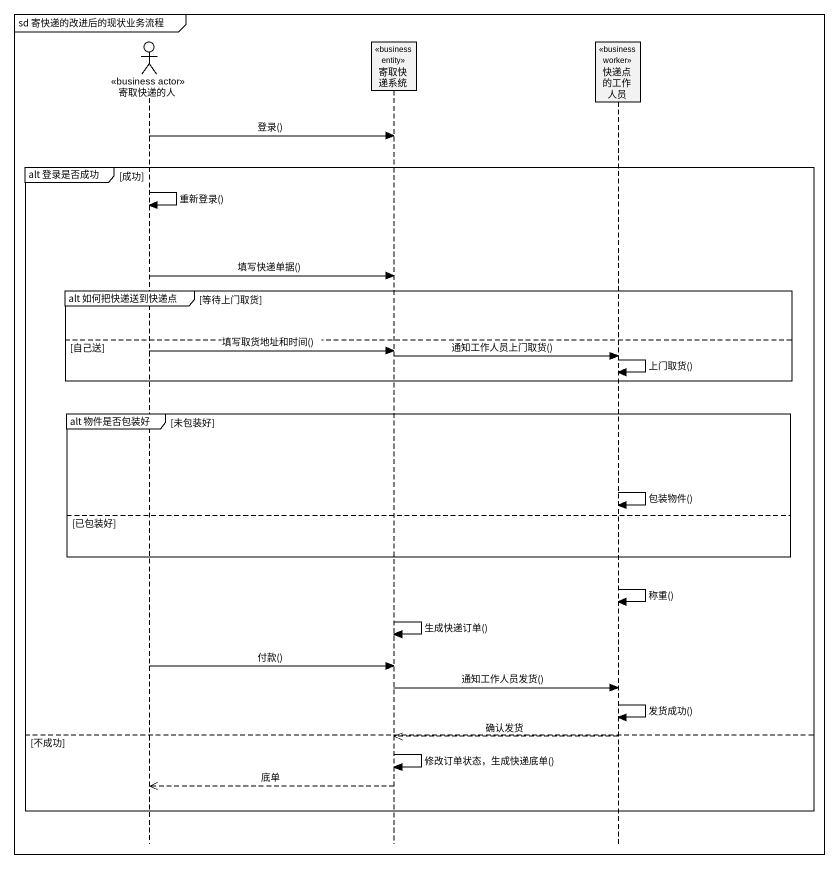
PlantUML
@startuml
mainframe sd 寄快递的改进后的现状业务流程
hide footbox
actor 寄取快递的人 <<business actor>>
participant 寄取快递系统 <<business entity>>
participant 快递点的工作人员 <<business worker>>

寄取快递的人 -> 寄取快递系统 : 登录()
group alt 登录是否成功 [成功]
  寄取快递的人 -> 寄取快递的人 : 重新登录()
  寄取快递的人 -> 寄取快递系统 : 填写快递单据()
  group alt 如何把快递送到快递点 [等待上门取货]
  else 自己送
    寄取快递的人 -> 寄取快递系统 : 填写取货地址和时间()
    寄取快递系统 -> 快递点的工作人员 : 通知工作人员上门取货()
    快递点的工作人员 -> 快递点的工作人员 : 上门取货()
  end
  group alt 物件是否包装好 [未包装好]
    快递点的工作人员 -> 快递点的工作人员 : 包装物件()
  else 已包装好
  end
  快递点的工作人员 -> 快递点的工作人员 : 称重()
  寄取快递系统 -> 寄取快递系统 : 生成快递订单()
  寄取快递的人 -> 寄取快递系统 : 付款()
  寄取快递系统 -> 快递点的工作人员 : 通知工作人员发货()
  快递点的工作人员 -> 快递点的工作人员 : 发货成功()
else 不成功
  快递点的工作人员 -->> 寄取快递系统 : 确认发货
  寄取快递系统 -> 寄取快递系统 : 修改订单状态，生成快递底单()
  寄取快递系统 -->> 寄取快递的人 : 底单
end
@enduml
